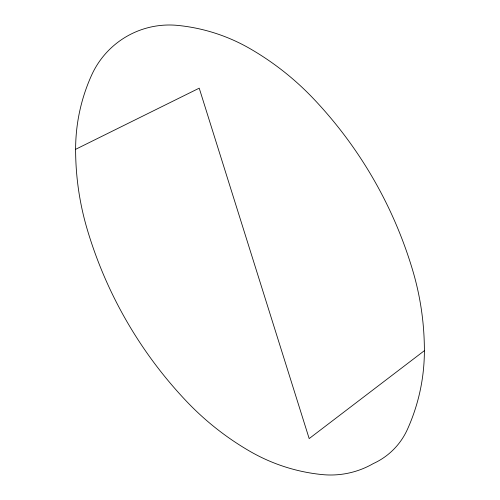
<?xml version="1.0" encoding="UTF-8"?>
<svg xmlns="http://www.w3.org/2000/svg" width="500" height="500" viewBox="0 0 500 500"><rect width="100%" height="100%" fill="white"/><g stroke="black" fill="none" stroke-linecap="round" stroke-linejoin="round"><path stroke-width="0.75" d="M424.381 350.681L309.175 438.594L199.219 88.169L75.619 149.319A281.812 281.812 0 0 0 87.294 229.6A425.737 425.737 0 0 0 186.319 401.106A281.812 281.812 0 0 0 250 451.356A179.938 179.938 0 0 0 322.231 474.588A85.325 85.325 0 0 0 373.306 463.575A68.513 68.513 0 0 0 407.394 429.431A191.062 191.062 0 0 0 424.381 350.681A281.812 281.812 0 0 0 412.706 270.4A425.737 425.737 0 0 0 313.681 98.894A281.812 281.812 0 0 0 250 48.644A179.938 179.938 0 0 0 177.769 25.412A85.325 85.325 0 0 0 91.619 75.15A179.938 179.938 0 0 0 75.619 149.319"/></g></svg>
